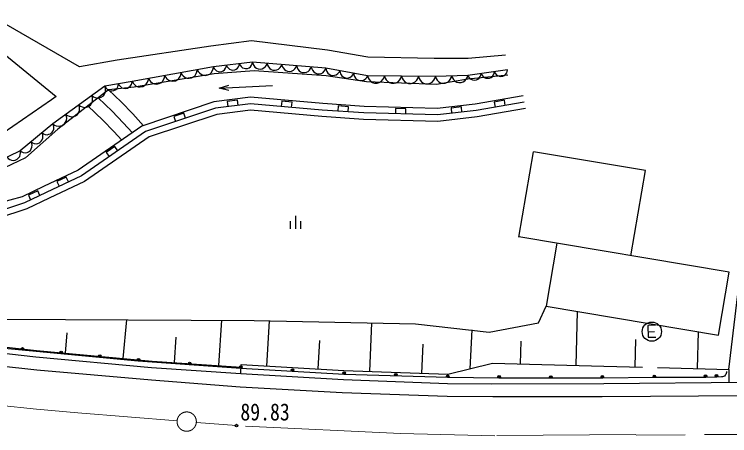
# Model space of a CAD drawing. Units: millimetres, scale not verified. Extents: x 40000 to 680000, y 20000 to 380000.
# Drawn here: x 155966 to 211287, y 273222 to 305796 of the extents above; entities that cross this region are included whole.
import ezdxf
from ezdxf.enums import TextEntityAlignment as Align

# ---------------------------------------------------------------- set-up
doc = ezdxf.new("R2010")
doc.units = ezdxf.units.MM
doc.header["$LTSCALE"] = 1000
doc.linetypes.add('CHAIN', pattern=[18.5, 12, -1.5, 3.5, -1.5])
for name, color, linetype, lineweight in [('M-BGD', 7, 'Continuous', 25), ('M-BMK', 2, 'CHAIN', 13), ('M-STR-STRC', 7, 'Continuous', 25)]:
    doc.layers.add(name, color=color, linetype=linetype, lineweight=lineweight)
doc.styles.add('ＭＳ ゴシック', font='')
doc.styles.get('ＭＳ ゴシック').set_extended_font_data('MS Gothic')

msp = doc.modelspace()

# ---------------------------------------------------------------- linework, layer by layer
at = {"layer": 'M-BGD'}
for p, q in [((160995, 301727), (153977, 305796)), ((152859, 304598), (159203, 299454)), ((174304, 303739), (171151, 303339)), ((180189, 303014), (174304, 303739)), ((171151, 303339), (163931, 302241)), ((183302, 302496), (180189, 303014)), ((193944, 302645), (191072, 302392)), ((163931, 302241), (160995, 301727)), ((174385, 302089), (171373, 301730)), ((180069, 301632), (174385, 302089)), ((188428, 302386), (183302, 302496)), ((191072, 302392), (188428, 302386)), ((171373, 301730), (165082, 300614)), ((183283, 301038), (180069, 301632)), ((194116, 301499), (191044, 301076)), ((171433, 301202), (165230, 300165)), ((174505, 301425), (171433, 301202)), ((180082, 301044), (174505, 301425)), ((183197, 300575), (180082, 301044)), ((188528, 300976), (183283, 301038)), ((191044, 301076), (188528, 300976)), ((194121, 301085), (191028, 300773)), ((165082, 300614), (162970, 300234)), ((188610, 300380), (183197, 300575)), ((191028, 300773), (188610, 300380)), ((162970, 300234), (158957, 297326)), ((163238, 299953), (159322, 296919)), ((165230, 300165), (163238, 299953)), ((164226, 299026), (163240, 299955)), ((171806, 300074), (175928, 300296)), ((159203, 299454), (158840, 299197)), ((163524, 298314), (162440, 299335)), ((174227, 299381), (171407, 299039)), ((179822, 298896), (174227, 299381)), ((195313, 299503), (191616, 298855)), ((158840, 299197), (155110, 296604)), ((165122, 298104), (164226, 299026)), ((171407, 299039), (165833, 297142)), ((174235, 298879), (171516, 298548)), ((179783, 298398), (174235, 298879)), ((183010, 298672), (179822, 298896)), ((191616, 298855), (188661, 298521)), ((195400, 299011), (191687, 298360)), ((162823, 297601), (161640, 298715)), ((164395, 297418), (163524, 298314)), ((171516, 298548), (166116, 296730)), ((174244, 298376), (171625, 298058)), ((179744, 297899), (174244, 298376)), ((182986, 298172), (179783, 298398)), ((188661, 298521), (183010, 298672)), ((191687, 298360), (188683, 298020)), ((195486, 298518), (191758, 297865)), ((165963, 297187), (165122, 298104)), ((171625, 298058), (166399, 296318)), ((182961, 297673), (179744, 297899)), ((188705, 297519), (182961, 297673)), ((188683, 298020), (182986, 298172)), ((191758, 297865), (188705, 297519)), ((158957, 297326), (156426, 295231)), ((165833, 297142), (160902, 293752)), ((163668, 296732), (162823, 297601)), ((165106, 296642), (164395, 297418)), ((159322, 296919), (156827, 294706)), ((166116, 296730), (161152, 293317)), ((164274, 296070), (163668, 296732)), ((166399, 296318), (161402, 292882)), ((156426, 295231), (152351, 293298)), ((194969, 288575), (196111, 295176)), ((204784, 293713), (196111, 295176)), ((156827, 294706), (152581, 292670)), ((160902, 293752), (158219, 292485)), ((161152, 293317), (158435, 292034)), ((203646, 287134), (204784, 293713)), ((161402, 292882), (158650, 291583)), ((158219, 292485), (156564, 291687)), ((156564, 291687), (147658, 289330)), ((158435, 292034), (156749, 291221)), ((158650, 291583), (156933, 290755)), ((156749, 291221), (147642, 288246)), ((156933, 290755), (147798, 287771)), ((177706, 290212), (177706, 289212)), ((177306, 289814), (177306, 289214)), ((178106, 289814), (178106, 289214)), ((211240, 285853), (194973, 288597)), ((197924, 288099), (197105, 283239)), ((210420, 280993), (211240, 285853)), ((211219, 278342), (212049, 285240)), ((196504, 281937), (197105, 283239)), ((197105, 283239), (210420, 280993)), ((199408, 278660), (199522, 282831)), ((155056, 282217), (174523, 282137)), ((164385, 279195), (164660, 282178)), ((171784, 278638), (172023, 282148)), ((174523, 282137), (187002, 281863)), ((175504, 278605), (175700, 282112)), ((183470, 278196), (183613, 281938)), ((187002, 281863), (192676, 281225)), ((192676, 281225), (196504, 281937)), ((159913, 279608), (160056, 281161)), ((191228, 278401), (191380, 281395)), ((208804, 278407), (208881, 281253)), ((149607, 280696), (157677, 279815)), ((168342, 278872), (168476, 280846)), ((179475, 278383), (179597, 280568)), ((195108, 278778), (195155, 280526)), ((203974, 278537), (204031, 280653)), ((149553, 280199), (157627, 279317)), ((165552, 278989), (153597, 280109)), ((187489, 278043), (187575, 280292)), ((157677, 279815), (166621, 278989)), ((148837, 279266), (157714, 278308)), ((157627, 279317), (166581, 278491)), ((173485, 278426), (165552, 278989)), ((166621, 278989), (173505, 278520)), ((189499, 277966), (192957, 278836)), ((192957, 278836), (201559, 278602)), ((157714, 278308), (166574, 277529)), ((166581, 278491), (173471, 278022)), ((173471, 278022), (173519, 278715)), ((181463, 277963), (173485, 278426)), ((173519, 278715), (181460, 278272)), ((181460, 278272), (189499, 277966)), ((201559, 278602), (204547, 278521)), ((205705, 278490), (211219, 278342)), ((211219, 278342), (211232, 277337)), ((173471, 278022), (181427, 277573)), ((189481, 277715), (181463, 277963)), ((193453, 277675), (189481, 277715)), ((205457, 277711), (201440, 277673)), ((209428, 277725), (205457, 277711)), ((210263, 277754), (209428, 277725)), ((166574, 277529), (173429, 276995)), ((181427, 277573), (189472, 277266)), ((189472, 277266), (192894, 277236)), ((192894, 277236), (201554, 277262)), ((197452, 277660), (193453, 277675)), ((201440, 277673), (197452, 277660)), ((201554, 277262), (213196, 277352)), ((173429, 276995), (181329, 276559)), ((181329, 276559), (189435, 276268)), ((189435, 276268), (192982, 276239)), ((192982, 276239), (201422, 276245)), ((201422, 276245), (213190, 276342))]:
    msp.add_line(p, q, dxfattribs=at)
for points in [[(173381, 301969), (173433, 301859), (173505, 301768), (173616, 301669), (173733, 301622), (173856, 301598), (174011, 301617), (174125, 301669), (174228, 301742), (174313, 301864), (174359, 301969), (174385, 302089)], [(174385, 302089), (174417, 301955), (174477, 301839), (174577, 301705), (174697, 301627), (174827, 301573), (175003, 301559), (175140, 301591), (175271, 301649), (175392, 301765), (175466, 301871), (175522, 301998)], [(168857, 301284), (168930, 301147), (169027, 301038), (169174, 300921), (169326, 300870), (169482, 300849), (169677, 300884), (169817, 300957), (169942, 301057), (170040, 301217), (170090, 301353), (170115, 301507)], [(170115, 301507), (170188, 301370), (170285, 301261), (170432, 301144), (170584, 301093), (170740, 301072), (170935, 301107), (171075, 301180), (171200, 301280), (171298, 301440), (171349, 301576), (171373, 301730)], [(171373, 301730), (171425, 301619), (171497, 301528), (171608, 301429), (171725, 301382), (171848, 301359), (172003, 301377), (172117, 301429), (172220, 301502), (172305, 301625), (172351, 301729), (172377, 301850)], [(172377, 301850), (172429, 301739), (172501, 301648), (172612, 301549), (172729, 301502), (172852, 301479), (173007, 301497), (173121, 301549), (173224, 301622), (173309, 301744), (173355, 301849), (173381, 301969)], [(175522, 301998), (175554, 301864), (175613, 301747), (175714, 301613), (175834, 301535), (175964, 301482), (176140, 301468), (176277, 301499), (176408, 301558), (176528, 301674), (176603, 301779), (176659, 301906)], [(176659, 301906), (176691, 301772), (176750, 301656), (176851, 301522), (176971, 301444), (177101, 301390), (177277, 301376), (177414, 301408), (177544, 301466), (177665, 301582), (177740, 301688), (177796, 301815)], [(177796, 301815), (177828, 301681), (177887, 301564), (177988, 301430), (178107, 301352), (178237, 301299), (178414, 301285), (178551, 301317), (178681, 301375), (178802, 301491), (178876, 301596), (178932, 301723)], [(178932, 301723), (178965, 301589), (179024, 301473), (179125, 301339), (179244, 301261), (179374, 301207), (179550, 301193), (179687, 301225), (179818, 301283), (179939, 301399), (180013, 301505), (180069, 301632)], [(180069, 301632), (180087, 301501), (180132, 301385), (180214, 301248), (180320, 301162), (180439, 301098), (180605, 301068), (180738, 301084), (180868, 301127), (180994, 301226), (181075, 301319), (181141, 301434)], [(193092, 301358), (193146, 301246), (193222, 301154), (193337, 301056), (193458, 301010), (193584, 300988), (193742, 301010), (193857, 301065), (193962, 301142), (194046, 301268), (194091, 301376), (194116, 301499)], [(166341, 300837), (166413, 300701), (166511, 300592), (166658, 300475), (166810, 300424), (166966, 300403), (167161, 300438), (167300, 300511), (167425, 300611), (167523, 300771), (167574, 300907), (167599, 301060)], [(167599, 301060), (167672, 300924), (167769, 300815), (167916, 300698), (168068, 300647), (168224, 300626), (168419, 300661), (168558, 300734), (168684, 300834), (168782, 300994), (168832, 301130), (168857, 301284)], [(181141, 301434), (181158, 301303), (181203, 301187), (181286, 301050), (181392, 300964), (181510, 300900), (181676, 300870), (181809, 300886), (181939, 300929), (182065, 301027), (182146, 301121), (182212, 301236)], [(182212, 301236), (182229, 301105), (182274, 300989), (182357, 300852), (182463, 300766), (182581, 300702), (182747, 300671), (182881, 300688), (183010, 300731), (183137, 300829), (183218, 300922), (183283, 301038)], [(183283, 301038), (183331, 300886), (183408, 300758), (183534, 300612), (183677, 300532), (183831, 300481), (184034, 300478), (184189, 300526), (184334, 300602), (184463, 300745), (184540, 300872), (184594, 301022)], [(184594, 301022), (184642, 300871), (184719, 300742), (184845, 300596), (184988, 300516), (185142, 300465), (185345, 300463), (185500, 300510), (185645, 300587), (185774, 300730), (185851, 300857), (185905, 301007)], [(185905, 301007), (185953, 300856), (186030, 300727), (186156, 300581), (186299, 300501), (186453, 300450), (186656, 300447), (186811, 300495), (186956, 300572), (187085, 300714), (187162, 300841), (187217, 300991)], [(187217, 300991), (187264, 300840), (187341, 300711), (187467, 300566), (187611, 300485), (187764, 300434), (187967, 300432), (188122, 300479), (188267, 300556), (188397, 300699), (188474, 300826), (188528, 300976)], [(188528, 300976), (188581, 300833), (188661, 300714), (188789, 300580), (188931, 300510), (189080, 300469), (189275, 300477), (189421, 300530), (189557, 300611), (189674, 300754), (189741, 300879), (189786, 301026)], [(189786, 301026), (189839, 300883), (189919, 300764), (190047, 300630), (190189, 300560), (190339, 300519), (190534, 300527), (190679, 300580), (190815, 300661), (190932, 300804), (191000, 300929), (191044, 301076)], [(191044, 301076), (191099, 300964), (191174, 300872), (191289, 300773), (191410, 300728), (191536, 300706), (191695, 300728), (191810, 300783), (191914, 300860), (191998, 300986), (192043, 301094), (192068, 301217)], [(192068, 301217), (192123, 301105), (192198, 301013), (192313, 300915), (192434, 300869), (192560, 300847), (192718, 300869), (192833, 300924), (192938, 301001), (193022, 301127), (193067, 301235), (193092, 301358)], [(162970, 300234), (163032, 300120), (163114, 300029), (163237, 299931), (163365, 299888), (163496, 299871), (163660, 299901), (163777, 299963), (163882, 300047), (163964, 300181), (164006, 300295), (164026, 300424)], [(164026, 300424), (164088, 300310), (164170, 300219), (164293, 300121), (164421, 300078), (164552, 300061), (164716, 300091), (164833, 300153), (164938, 300237), (165020, 300371), (165062, 300485), (165082, 300614)], [(165082, 300614), (165155, 300478), (165252, 300369), (165400, 300252), (165551, 300201), (165708, 300180), (165903, 300215), (166042, 300288), (166167, 300388), (166265, 300548), (166316, 300684), (166341, 300837)], [(161967, 299507), (162088, 299419), (162219, 299365), (162397, 299326), (162551, 299345), (162696, 299393), (162852, 299506), (162942, 299629), (163009, 299769), (163027, 299950), (163014, 300090), (162970, 300234)], [(172567, 299899), (171806, 300074), (172544, 300328)], [(160964, 298780), (161085, 298692), (161216, 298638), (161394, 298598), (161548, 298618), (161693, 298666), (161849, 298779), (161939, 298902), (162006, 299042), (162024, 299223), (162010, 299363), (161967, 299507)], [(159960, 298053), (160082, 297965), (160213, 297911), (160391, 297871), (160545, 297891), (160690, 297939), (160845, 298052), (160936, 298175), (161003, 298315), (161020, 298496), (161007, 298636), (160964, 298780)], [(173273, 298762), (173224, 299159), (172430, 299062), (172479, 298665)], [(177408, 298604), (177442, 299002), (176645, 299071), (176611, 298673)], [(193937, 298754), (193868, 299148), (193080, 299010), (193149, 298616)], [(181783, 298257), (181811, 298656), (181013, 298712), (180985, 298313)], [(186234, 298085), (186245, 298485), (185445, 298507), (185434, 298107)], [(190582, 298235), (190537, 298632), (189742, 298542), (189787, 298145)], [(158957, 297326), (159078, 297238), (159210, 297184), (159387, 297144), (159541, 297164), (159687, 297212), (159842, 297324), (159933, 297447), (159999, 297588), (160017, 297769), (160004, 297909), (159960, 298053)], [(169195, 297767), (169068, 298146), (168309, 297891), (168437, 297512)], [(158114, 296627), (158225, 296557), (158344, 296516), (158503, 296491), (158638, 296518), (158763, 296568), (158894, 296676), (158967, 296790), (159018, 296918), (159023, 297078), (159004, 297201), (158957, 297326)], [(157270, 295929), (157382, 295858), (157500, 295818), (157660, 295793), (157794, 295819), (157920, 295870), (158050, 295978), (158123, 296092), (158174, 296219), (158180, 296380), (158160, 296502), (158114, 296627)], [(156426, 295231), (156538, 295160), (156657, 295119), (156816, 295095), (156951, 295121), (157076, 295171), (157207, 295279), (157280, 295393), (157330, 295521), (157336, 295682), (157316, 295804), (157270, 295929)], [(163964, 295250), (163737, 295580), (163078, 295126), (163305, 294797)], [(155407, 294747), (155501, 294648), (155609, 294578), (155762, 294513), (155903, 294505), (156041, 294524), (156199, 294598), (156300, 294693), (156383, 294808), (156429, 294967), (156441, 295094), (156426, 295231)], [(160155, 292846), (159984, 293208), (159261, 292867), (159432, 292505)], [(157952, 291801), (157778, 292162), (157058, 291814), (157231, 291454)], [(211049, 278181), (211044, 278107), (211023, 278024), (210981, 277943), (210937, 277889), (210875, 277835), (210802, 277796), (210733, 277776), (210663, 277768), (210263, 277754)]]:
    msp.add_lwpolyline(points, dxfattribs=at)
for centre, radius in [((156595, 279928), 99.5), ((156595, 279928), 88), ((156595, 279928), 76.5), ((156595, 279928), 64.5), ((156595, 279928), 53), ((156595, 279928), 39), ((156595, 279928), 27), ((156595, 279928), 15.5), ((156595, 279928), 3), ((159584, 279648), 99.5), ((159584, 279648), 88), ((159584, 279648), 76.5), ((159584, 279648), 64.5), ((159584, 279648), 53), ((159584, 279648), 39), ((159584, 279648), 27), ((159584, 279648), 15.5), ((159584, 279648), 3), ((162573, 279368), 99.5), ((162573, 279368), 88), ((162573, 279368), 76.5), ((162573, 279368), 64.5), ((162573, 279368), 53), ((162573, 279368), 39), ((162573, 279368), 27), ((162573, 279368), 15.5), ((162573, 279368), 3), ((165559, 279088), 99.5), ((165561, 279088), 99.5), ((165559, 279088), 88), ((165561, 279088), 88), ((165559, 279088), 76.5), ((165561, 279088), 76.5), ((165559, 279088), 64.5), ((165561, 279088), 64.5), ((165559, 279088), 53), ((165561, 279088), 53), ((165559, 279088), 39), ((165561, 279088), 39), ((165559, 279088), 27), ((165561, 279088), 27), ((165559, 279088), 15.5), ((165561, 279088), 15.5), ((165559, 279088), 3), ((165561, 279088), 3), ((169526, 278807), 99.5), ((169526, 278807), 88), ((169526, 278807), 76.5), ((169526, 278807), 64.5), ((169526, 278807), 53), ((169526, 278807), 39), ((169526, 278807), 27), ((169526, 278807), 15.5), ((169526, 278807), 3), ((173491, 278526), 99.5), ((173492, 278526), 99.5), ((173491, 278526), 88), ((173492, 278526), 88), ((173491, 278526), 76.5), ((173492, 278526), 76.5), ((173491, 278526), 64.5), ((173492, 278526), 64.5), ((173491, 278526), 53), ((173492, 278526), 53), ((173491, 278526), 39), ((173492, 278526), 39), ((173491, 278526), 27), ((173492, 278526), 27), ((173491, 278526), 15.5), ((173492, 278526), 15.5), ((173491, 278526), 3), ((173492, 278526), 3), ((177480, 278294), 99.5), ((177480, 278294), 88), ((177480, 278294), 76.5), ((177480, 278294), 64.5), ((177480, 278294), 53), ((177480, 278294), 39), ((177480, 278294), 27), ((177480, 278294), 15.5), ((177480, 278294), 3), ((181466, 278063), 99.5), ((181469, 278063), 99.5), ((181466, 278063), 88), ((181469, 278063), 88), ((181466, 278063), 76.5), ((181469, 278063), 76.5), ((181466, 278063), 64.5), ((181469, 278063), 64.5), ((181466, 278063), 53), ((181469, 278063), 53), ((181466, 278063), 39), ((181469, 278063), 39), ((181466, 278063), 27), ((181469, 278063), 27), ((181466, 278063), 15.5), ((181469, 278063), 15.5), ((181466, 278063), 3), ((181469, 278063), 3), ((185475, 277939), 99.5), ((185475, 277939), 88), ((185475, 277939), 76.5), ((185475, 277939), 64.5), ((185475, 277939), 53), ((185475, 277939), 39), ((185475, 277939), 27), ((185475, 277939), 15.5), ((185475, 277939), 3), ((189482, 277815), 99.5), ((189484, 277815), 99.5), ((189482, 277815), 88), ((189484, 277815), 88), ((189482, 277815), 76.5), ((189484, 277815), 76.5), ((189482, 277815), 64.5), ((189484, 277815), 64.5), ((189482, 277815), 53), ((189484, 277815), 53), ((189482, 277815), 39), ((189484, 277815), 39), ((189482, 277815), 27), ((189484, 277815), 27), ((189482, 277815), 15.5), ((189484, 277815), 15.5), ((189482, 277815), 3), ((189484, 277815), 3), ((193454, 277774), 99.5), ((193454, 277774), 99.5), ((193454, 277774), 88), ((193454, 277774), 88), ((193454, 277774), 76.5), ((193454, 277774), 76.5), ((193454, 277774), 64.5), ((193454, 277774), 64.5), ((193454, 277774), 53), ((193454, 277774), 53), ((193454, 277774), 39), ((193454, 277774), 39), ((193454, 277774), 27), ((193454, 277774), 27), ((193454, 277774), 15.5), ((193454, 277774), 15.5), ((193454, 277774), 3), ((193454, 277774), 3), ((197452, 277759), 99.5), ((197451, 277759), 99.5), ((197451, 277759), 88), ((197452, 277759), 88), ((197451, 277759), 76.5), ((197452, 277759), 76.5), ((197451, 277759), 64.5), ((197452, 277759), 64.5), ((197451, 277759), 53), ((197452, 277759), 53), ((197451, 277759), 39), ((197452, 277759), 39), ((197451, 277759), 27), ((197452, 277759), 27), ((197452, 277759), 15.5), ((197451, 277759), 15.5), ((197451, 277759), 3), ((197452, 277759), 3), ((201439, 277772), 99.5), ((201439, 277772), 99.5), ((201439, 277772), 88), ((201439, 277772), 88), ((201439, 277772), 76.5), ((201439, 277772), 76.5), ((201439, 277772), 64.5), ((201439, 277772), 64.5), ((201439, 277772), 53), ((201439, 277772), 53), ((201439, 277772), 39), ((201439, 277772), 39), ((201439, 277772), 27), ((201439, 277772), 27), ((201439, 277772), 15.5), ((201439, 277772), 15.5), ((201439, 277772), 3), ((201439, 277772), 3), ((205456, 277810), 99.5), ((205456, 277810), 99.5), ((205456, 277810), 88), ((205456, 277810), 88), ((205456, 277810), 76.5), ((205456, 277810), 76.5), ((205456, 277810), 64.5), ((205456, 277810), 64.5), ((205456, 277810), 53), ((205456, 277810), 53), ((205456, 277810), 39), ((205456, 277810), 39), ((205456, 277810), 27), ((205456, 277810), 27), ((205456, 277810), 15.5), ((205456, 277810), 15.5), ((205456, 277810), 3), ((205456, 277810), 3), ((209425, 277825), 99.5), ((209428, 277825), 99.5), ((209425, 277825), 88), ((209428, 277825), 88), ((209425, 277825), 76.5), ((209428, 277825), 76.5), ((209425, 277825), 64.5), ((209428, 277825), 64.5), ((209425, 277825), 53), ((209428, 277825), 53), ((209425, 277825), 39), ((209428, 277825), 39), ((209425, 277825), 27), ((209428, 277825), 27), ((209425, 277825), 15.5), ((209428, 277825), 15.5), ((209425, 277825), 3), ((209428, 277825), 3), ((210260, 277853), 99.5), ((210260, 277853), 88), ((210260, 277853), 76.5), ((210260, 277853), 64.5), ((210260, 277853), 53), ((210260, 277853), 39), ((210260, 277853), 27), ((210260, 277853), 15.5), ((210260, 277853), 3), ((173150, 274001), 99.5), ((173150, 274001), 3)]:
    msp.add_circle(centre, radius, dxfattribs=at)
at = {"layer": 'M-BMK'}
for p, q in [((157675, 275264), (148410, 276225)), ((160877, 274989), (157675, 275264)), ((168551, 274371), (160877, 274989)), ((173150, 274001), (170046, 274251)), ((185838, 273392), (173150, 274001)), ((193133, 273222), (185838, 273392)), ((193285, 273244), (204021, 273326)), ((226350, 273385), (204057, 273275))]:
    msp.add_line(p, q, dxfattribs=at)
msp.add_circle((169298, 274311), 746, dxfattribs=at)
at = {"layer": 'M-STR-STRC'}
msp.add_line((204971, 281259), (205466, 281268), dxfattribs=at)
msp.add_lwpolyline([(205548, 281757), (204963, 281747), (204979, 280832), (205564, 280842)], dxfattribs=at)
msp.add_circle((205264, 281264), 746, dxfattribs=at)

# ---------------------------------------------------------------- texts
at = {"layer": 'M-BGD', "style": 'ＭＳ ゴシック', "width": 0.85}
msp.add_text('89.83', height=1320, rotation=0.03, dxfattribs=at).set_placement((173450, 274001), align=Align.BOTTOM_LEFT)

doc.saveas('drawing.dxf')
